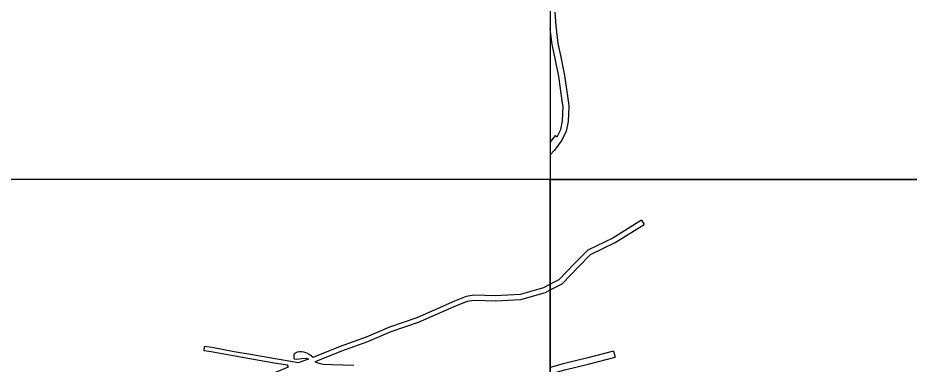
# Model space of a CAD drawing. Header units: metres. Extents: x -27200 to -24000, y -87000 to -85800.
# Drawn here: x -25171 to -24549, y -86529 to -86287 of the extents above; entities that cross this region are included whole.
import ezdxf

# ---------------------------------------------------------------- set-up
doc = ezdxf.new("R2010")
doc.units = ezdxf.units.M
doc.header["$LTSCALE"] = 2.5
doc.layers.add('図郭', color=7, linetype='Continuous')
doc.layers.add('道路', color=7, linetype='Continuous')

msp = doc.modelspace()

# ---------------------------------------------------------------- linework, layer by layer
at = {"layer": '図郭'}
for points in [[(-24800, -86400), (-24000, -86400), (-24000, -85800), (-24800, -85800)], [(-25600, -87000), (-24800, -87000), (-24800, -86400), (-25600, -86400)], [(-24800, -87000), (-24000, -87000), (-24000, -86400), (-24800, -86400)]]:
    msp.add_lwpolyline(points, close=True, dxfattribs=at)
at = {"layer": '道路', "flags": 128}
for points in [[(-24796.71, -86283.49), (-24796.21, -86293.06), (-24794.82, -86305.24), (-24792.95, -86313.61), (-24790, -86327.65), (-24787.39, -86346.7)], [(-24800, -86374.19), (-24796.28, -86369.2), (-24795.08, -86370.15), (-24792.72, -86365.03), (-24791.43, -86359.12), (-24791.06, -86349.2), (-24791.4, -86346.7)], [(-24787.39, -86346.7), (-24787.08, -86349), (-24787.47, -86359.62), (-24788.93, -86366.3), (-24791.85, -86372.5), (-24797.12, -86379.57), (-24800, -86382.66)], [(-24736.43, -86428.16), (-24756.47, -86440.66), (-24773.95, -86449.18), (-24783.02, -86458.36), (-24793.93, -86469.62), (-24800, -86472.82)], [(-24800, -86476.79), (-24791.8, -86472.47), (-24780.51, -86460.81), (-24771.87, -86452.07), (-24754.77, -86443.73), (-24734.58, -86431.14)], [(-24736.43, -86428.16), (-24734.58, -86431.14)], [(-24800, -86472.82), (-24804.65, -86475.27), (-24821.04, -86479.84), (-24838.12, -86480.8), (-24853.12, -86480.44), (-24858.55, -86481.41), (-24866.63, -86484.62), (-24892.88, -86496.16), (-24911.96, -86502.73), (-24928.23, -86509.68), (-24946.43, -86516.07), (-24963.07, -86522.84), (-24965.17, -86523.68), (-24967.49, -86521.84), (-24969.44, -86520.8), (-24971.62, -86520.03), (-24973.24, -86519.76), (-24974.74, -86519.82), (-24976.19, -86520.16), (-24978.29, -86521.24)], [(-24936.78, -86529.31), (-24952.22, -86528.85), (-24958.12, -86528.68), (-24960.06, -86528.26), (-24962.38, -86527.41), (-24963.72, -86526.68), (-24961.79, -86525.79), (-24945.29, -86519.08), (-24927.06, -86512.68), (-24910.8, -86505.73), (-24891.71, -86499.16), (-24865.39, -86487.59), (-24857.54, -86484.47), (-24853.2, -86483.96), (-24838.06, -86484.32), (-24820.47, -86483.32), (-24803.35, -86478.55), (-24800, -86476.79)], [(-25082.24, -86568.65), (-25081.35, -86568.29), (-25066.78, -86563), (-25039.85, -86552.69), (-25019.11, -86544.93), (-24997.37, -86536.54), (-24982.36, -86530.36), (-24983.03, -86529.15), (-24992.21, -86527.62), (-25009.2, -86524.65), (-25020.82, -86522.7), (-25036.13, -86519.76), (-25041.07, -86519.17)], [(-25041.07, -86519.17), (-25040.72, -86516.19)], [(-24978.44, -86524.75), (-24976.55, -86525.01), (-24973.21, -86524.44), (-24969.98, -86524.31), (-24968.32, -86524.93), (-24969.7, -86525.48), (-24974.87, -86527.18), (-24975.79, -86527.57), (-24980.6, -86526.54), (-24991.69, -86524.65), (-25008.69, -86521.69), (-25020.28, -86519.75), (-25035.67, -86516.79), (-25040.72, -86516.19)], [(-24755.88, -86519.45), (-24754.86, -86523.63)], [(-24978.44, -86524.75), (-24978.29, -86521.24)], [(-24800, -86535.13), (-24789.88, -86532.42), (-24772.73, -86528.11), (-24754.86, -86523.63)]]:
    msp.add_lwpolyline(points, dxfattribs=at)
at = {"layer": '道路'}
for points in [[(-24791.4, -86346.7), (-24793.92, -86328.33), (-24796.83, -86314.45), (-24798.74, -86305.91), (-24800, -86294.89)], [(-24755.88, -86519.45), (-24773.72, -86523.93), (-24790.96, -86528.26), (-24800, -86530.68)]]:
    msp.add_lwpolyline(points, dxfattribs=at)

doc.saveas('drawing.dxf')
